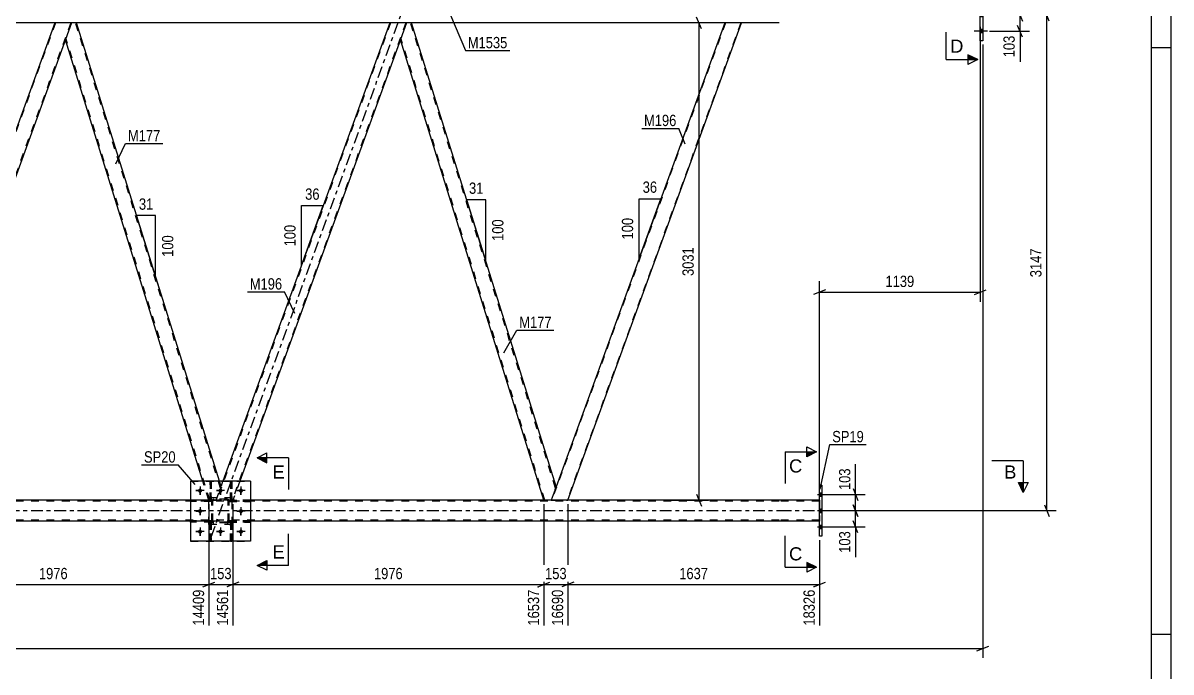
# Model space of a CAD drawing. Header units: millimetres. Extents: x 0 to 841, y 0 to 594.
# Drawn here: x 549.3 to 841, y 288.5 to 453.3 of the extents above; entities that cross this region are included whole.
import ezdxf

# ---------------------------------------------------------------- set-up
doc = ezdxf.new("R2010")
doc.units = ezdxf.units.MM
doc.linetypes.add('DXK_LINE_DOT2', pattern=[3.9198, 1.9599, -1.9599])
doc.linetypes.add('DXK_LINE_DOT3', pattern=[5.9187, 2.979, -0.9799, 0.9799, -0.9799])
doc.styles.add('Arial', font='ARIAL.TTF', dxfattribs={"height": 0.2})
doc.styles.add('Arial Narrow', font='ARIALN.TTF', dxfattribs={"height": 0.2})

# ---------------------------------------------------------------- blocks, each defined once
blk = doc.blocks.new('Unknown-814521846-1135')
at = {"color": 5, "linetype": 'Continuous'}
for p, q in [((841, 0), (841, 594)), ((836, 5), (836, 589)), ((841, 447), (836, 447)), ((841, 298), (836, 298))]:
    blk.add_line(p, q, dxfattribs=at)
blk = doc.blocks.new('Part-814521846-3668 - 3290')
at = {"color": 7, "linetype": 'DXK_LINE_DOT2'}
for p, q in [((597.25, 331.87), (597.28, 332.05)), ((597.28, 332.05), (597.25, 331.87)), ((597.25, 326.83), (597.25, 331.87)), ((597.49, 331.87), (597.5, 331.96)), ((597.49, 326.83), (597.49, 331.87)), ((597.5, 331.96), (597.56, 332.04)), ((597.54, 332.31), (597.73, 332.35)), ((597.73, 332.35), (597.54, 332.31)), ((597.56, 332.04), (597.63, 332.09)), ((597.63, 332.09), (597.73, 332.11)), ((601.17, 332.35), (597.73, 332.35)), ((597.73, 332.11), (601.17, 332.11)), ((601.17, 332.35), (601.35, 332.31)), ((601.35, 332.31), (601.17, 332.35)), ((601.17, 332.11), (601.26, 332.09)), ((601.26, 332.09), (601.34, 332.04)), ((601.34, 332.04), (601.39, 331.96)), ((601.39, 331.96), (601.41, 331.87)), ((601.41, 326.83), (601.41, 331.87)), ((601.61, 332.05), (601.65, 331.87)), ((601.65, 331.87), (601.61, 332.05)), ((601.65, 326.83), (601.65, 331.87)), ((597.28, 326.64), (597.25, 326.83)), ((597.25, 326.83), (597.28, 326.64)), ((597.5, 326.74), (597.49, 326.83)), ((601.41, 326.83), (601.39, 326.74)), ((601.65, 326.83), (601.61, 326.64)), ((601.61, 326.64), (601.65, 326.83)), ((597.56, 326.66), (597.5, 326.74)), ((597.73, 326.35), (597.54, 326.38)), ((597.54, 326.38), (597.73, 326.35)), ((597.63, 326.61), (597.56, 326.66)), ((597.73, 326.59), (597.63, 326.61)), ((601.17, 326.59), (597.73, 326.59)), ((601.17, 326.35), (597.73, 326.35)), ((601.26, 326.61), (601.17, 326.59)), ((601.35, 326.38), (601.17, 326.35)), ((601.17, 326.35), (601.35, 326.38)), ((601.34, 326.66), (601.26, 326.61)), ((601.39, 326.74), (601.34, 326.66))]:
    blk.add_line(p, q, dxfattribs=at)
at = {"color": 7, "linetype": 'DXK_LINE_DOT3'}
blk.add_line((599.45, 329.35), (599.45, 329.35), dxfattribs=at)
at = {"color": 7, "linetype": 'DXK_LINE_DOT2'}
for centre, start, end in [((597.73, 331.87), 112.5, 157.5), ((597.73, 331.87), 112.5, 157.5), ((601.17, 331.87), 22.5, 67.5), ((601.17, 331.87), 22.5, 67.5), ((597.73, 326.83), 202.5, 247.5), ((597.73, 326.83), 202.5, 247.5), ((601.17, 326.83), 292.5, 337.5), ((601.17, 326.83), 292.5, 337.5)]:
    blk.add_arc(centre, 0.48, start, end, dxfattribs=at)
blk = doc.blocks.new('Part-814521846-3748 - 3290')
at = {"color": 2, "linetype": 'Continuous'}
for p, q in [((646.71, 453.34), (645.18, 449.15)), ((648.02, 453.34), (646.71, 453.34)), ((684.73, 335.59), (648.02, 453.34)), ((681.62, 332.12), (645.16, 449.09)), ((645.18, 449.15), (645.18, 449.14)), ((684.71, 335.54), (684.46, 334.85)), ((684.71, 335.54), (684.71, 335.54)), ((684.46, 334.85), (683.46, 332.12))]:
    blk.add_line(p, q, dxfattribs=at)
at = {"color": 7, "linetype": 'DXK_LINE_DOT2'}
for p, q in [((684.59, 335.22), (647.77, 453.34)), ((681.87, 332.12), (645.29, 449.46)), ((645.18, 449.15), (645.16, 449.09)), ((684.73, 335.59), (684.71, 335.54)), ((684.46, 334.85), (684.65, 335.38)), ((683.46, 332.12), (681.62, 332.12))]:
    blk.add_line(p, q, dxfattribs=at)
blk = doc.blocks.new('Part-814521846-3726 - 3290')
at = {"color": 7, "linetype": 'DXK_LINE_DOT2'}
for p, q in [((597.12, 326.58), (596.8, 326.58)), ((596.8, 326.58), (596.8, 321.75)), ((596.8, 325.98), (597.12, 325.98)), ((597.12, 321.75), (597.12, 326.58)), ((596.8, 321.75), (597.12, 321.75))]:
    blk.add_line(p, q, dxfattribs=at)
blk = doc.blocks.new('Part-814521846-3664 - 3290')
at = {"color": 2, "linetype": 'Continuous'}
blk.add_line((597.12, 336.95), (596.8, 336.95), dxfattribs=at)
at = {"color": 7, "linetype": 'DXK_LINE_DOT2'}
for p, q in [((596.8, 336.95), (596.8, 332.1)), ((597.12, 332.1), (597.12, 336.95)), ((596.8, 332.7), (597.12, 332.7)), ((596.8, 332.1), (597.12, 332.1))]:
    blk.add_line(p, q, dxfattribs=at)
blk = doc.blocks.new('Bolt-814521846-3599 - 3290')
at = {"linetype": 'Continuous'}
for points in [[(792.53, 459.88), (792.53, 459), (793.17, 459), (793.17, 459.88)], [(792.53, 459.88), (792.53, 459), (793.17, 459), (793.17, 459.88)], [(792.53, 459.88), (792.53, 459), (793.17, 459), (793.17, 459.88)], [(792.53, 455.78), (792.53, 454.9), (793.17, 454.9), (793.17, 455.78)], [(792.53, 455.78), (792.53, 454.9), (793.17, 454.9), (793.17, 455.78)], [(792.53, 451.68), (792.53, 450.8), (793.17, 450.8), (793.17, 451.68)], [(792.53, 451.68), (792.53, 450.8), (793.17, 450.8), (793.17, 451.68)], [(792.53, 451.68), (792.53, 450.8), (793.17, 450.8), (793.17, 451.68)]]:
    blk.add_hatch(color=1, dxfattribs=at).paths.add_polyline_path(points)
at = {"color": 1, "linetype": 'Continuous'}
for p, q in [((794.33, 459.44), (791.01, 459.44)), ((794.33, 459.44), (791.01, 459.44)), ((794.33, 459.44), (791.01, 459.44)), ((793.17, 459.88), (792.53, 459.88)), ((793.17, 459.88), (792.53, 459.88)), ((793.17, 459.88), (792.53, 459.88)), ((793.17, 459), (792.53, 459)), ((793.17, 459), (792.53, 459)), ((793.17, 459), (792.53, 459)), ((794.33, 455.34), (791.01, 455.34)), ((794.33, 455.34), (791.01, 455.34)), ((793.17, 455.78), (792.53, 455.78)), ((793.17, 455.78), (792.53, 455.78)), ((793.17, 454.9), (792.53, 454.9)), ((793.17, 454.9), (792.53, 454.9)), ((794.33, 451.24), (791.01, 451.24)), ((794.33, 451.24), (791.01, 451.24)), ((794.33, 451.24), (791.01, 451.24)), ((793.17, 451.68), (792.53, 451.68)), ((793.17, 451.68), (792.53, 451.68)), ((793.17, 451.68), (792.53, 451.68)), ((793.17, 450.8), (792.53, 450.8)), ((793.17, 450.8), (792.53, 450.8)), ((793.17, 450.8), (792.53, 450.8))]:
    blk.add_line(p, q, dxfattribs=at)
blk = doc.blocks.new('Part-814521846-3498 - 3290')
at = {"color": 7, "linetype": 'DXK_LINE_DOT2'}
for p, q in [((596.8, 332.1), (596.8, 336.95)), ((596.8, 336.95), (597.12, 336.95)), ((597.12, 336.95), (597.12, 332.1)), ((596.8, 332.7), (597.12, 332.7)), ((597.12, 332.1), (596.8, 332.1))]:
    blk.add_line(p, q, dxfattribs=at)
blk = doc.blocks.new('Part-814521846-3501 - 3290')
at = {"color": 7, "linetype": 'DXK_LINE_DOT2'}
for p, q in [((602, 332.1), (602, 336.95)), ((602, 336.95), (602.32, 336.95)), ((602.32, 336.95), (602.32, 332.1)), ((602, 332.7), (602.32, 332.7)), ((602.32, 332.1), (602, 332.1))]:
    blk.add_line(p, q, dxfattribs=at)
blk = doc.blocks.new('Part-814521846-3512 - 3290')
at = {"color": 7, "linetype": 'DXK_LINE_DOT2'}
for p, q in [((596.8, 321.75), (596.8, 326.58)), ((596.8, 326.58), (597.12, 326.58)), ((596.8, 325.98), (597.12, 325.98)), ((597.12, 326.58), (597.12, 321.75)), ((597.12, 321.75), (596.8, 321.75))]:
    blk.add_line(p, q, dxfattribs=at)
blk = doc.blocks.new('Part-814521846-3515 - 3290')
at = {"color": 7, "linetype": 'DXK_LINE_DOT2'}
for p, q in [((602, 321.75), (602, 326.58)), ((602, 326.58), (602.32, 326.58)), ((602, 325.98), (602.32, 325.98)), ((602.32, 326.58), (602.32, 321.75)), ((602.32, 321.75), (602, 321.75))]:
    blk.add_line(p, q, dxfattribs=at)
blk = doc.blocks.new('Part-814521846-3597 - 3290')
at = {"color": 7, "linetype": 'DXK_LINE_DOT2'}
for p, q in [((607.05, 326.91), (601.65, 326.91)), ((601.65, 326.91), (601.65, 326.59)), ((602.25, 326.59), (602.25, 326.91)), ((607.05, 326.59), (607.05, 326.91)), ((601.65, 326.59), (607.05, 326.59))]:
    blk.add_line(p, q, dxfattribs=at)
blk = doc.blocks.new('Part-814521846-3547 - 3290')
at = {"color": 7, "linetype": 'DXK_LINE_DOT2'}
for p, q in [((597.25, 332.11), (591.85, 332.11)), ((591.85, 331.79), (591.85, 332.11)), ((597.25, 331.79), (591.85, 331.79)), ((596.65, 331.79), (596.65, 332.11)), ((597.25, 332.11), (597.25, 331.79))]:
    blk.add_line(p, q, dxfattribs=at)
blk = doc.blocks.new('Part-814521846-3548 - 3290')
at = {"color": 7, "linetype": 'DXK_LINE_DOT2'}
for p, q in [((597.25, 326.91), (591.85, 326.91)), ((591.85, 326.59), (591.85, 326.91)), ((596.65, 326.59), (596.65, 326.91)), ((597.25, 326.91), (597.25, 326.59)), ((597.25, 326.59), (591.85, 326.59))]:
    blk.add_line(p, q, dxfattribs=at)
blk = doc.blocks.new('Part-814521846-3552 - 3290')
at = {"color": 7, "linetype": 'DXK_LINE_DOT2'}
for p, q in [((602.45, 332.75), (596.45, 332.75)), ((596.45, 325.95), (596.45, 332.75)), ((602.45, 325.95), (602.45, 332.75)), ((602.45, 325.95), (596.45, 325.95))]:
    blk.add_line(p, q, dxfattribs=at)
blk = doc.blocks.new('Part-814521846-3558 - 3290')
at = {"color": 2, "linetype": 'Continuous'}
for p, q in [((752.3, 335.98), (751.66, 335.98)), ((751.66, 322.98), (751.66, 335.98)), ((752.3, 335.98), (752.3, 322.98)), ((752.3, 322.98), (751.66, 322.98))]:
    blk.add_line(p, q, dxfattribs=at)
blk = doc.blocks.new('Part-814521846-3563 - 3290')
at = {"color": 2, "linetype": 'Continuous'}
for p, q in [((792.53, 448.84), (792.53, 461.84)), ((792.53, 461.84), (793.17, 461.84)), ((793.17, 461.84), (793.17, 448.84)), ((793.17, 448.84), (792.53, 448.84))]:
    blk.add_line(p, q, dxfattribs=at)
blk = doc.blocks.new('Part-814521846-3583 - 3290')
at = {"color": 2, "linetype": 'Continuous'}
for p, q in [((561.57, 453.34), (560.05, 449.15)), ((562.89, 453.34), (561.57, 453.34)), ((599.17, 336.95), (562.89, 453.34)), ((594.98, 336.95), (560.03, 449.09)), ((560.05, 449.15), (560.04, 449.14))]:
    blk.add_line(p, q, dxfattribs=at)
at = {"color": 7, "linetype": 'DXK_LINE_DOT2'}
for p, q in [((599.46, 335.22), (562.64, 453.34)), ((596.74, 332.12), (560.16, 449.46)), ((560.05, 449.15), (560.03, 449.09)), ((596.48, 332.12), (594.98, 336.95)), ((598.33, 332.12), (599.59, 335.59)), ((599.59, 335.59), (599.17, 336.95)), ((596.48, 332.12), (598.33, 332.12))]:
    blk.add_line(p, q, dxfattribs=at)
blk = doc.blocks.new('Part-814521846-3595 - 3290')
at = {"color": 7, "linetype": 'DXK_LINE_DOT2'}
for p, q in [((602.32, 326.58), (602, 326.58)), ((602, 326.58), (602, 321.75)), ((602, 325.98), (602.32, 325.98)), ((602.32, 321.75), (602.32, 326.58)), ((602, 321.75), (602.32, 321.75))]:
    blk.add_line(p, q, dxfattribs=at)
blk = doc.blocks.new('Part-814521846-3596 - 3290')
at = {"color": 7, "linetype": 'DXK_LINE_DOT2'}
for p, q in [((607.05, 332.11), (601.65, 332.11)), ((601.65, 332.11), (601.65, 331.79)), ((601.65, 331.79), (607.05, 331.79)), ((602.25, 331.79), (602.25, 332.11)), ((607.05, 331.79), (607.05, 332.11))]:
    blk.add_line(p, q, dxfattribs=at)
blk = doc.blocks.new('Bolt-814521846-3598 - 3290')
at = {"linetype": 'Continuous'}
for points in [[(752.3, 333.14), (752.3, 334.02), (751.66, 334.02), (751.66, 333.14)], [(752.3, 333.14), (752.3, 334.02), (751.66, 334.02), (751.66, 333.14)], [(752.3, 333.14), (752.3, 334.02), (751.66, 334.02), (751.66, 333.14)], [(752.3, 329.04), (752.3, 329.92), (751.66, 329.92), (751.66, 329.04)], [(752.3, 329.04), (752.3, 329.92), (751.66, 329.92), (751.66, 329.04)], [(752.3, 324.94), (752.3, 325.82), (751.66, 325.82), (751.66, 324.94)], [(752.3, 324.94), (752.3, 325.82), (751.66, 325.82), (751.66, 324.94)], [(752.3, 324.94), (752.3, 325.82), (751.66, 325.82), (751.66, 324.94)]]:
    blk.add_hatch(color=1, dxfattribs=at).paths.add_polyline_path(points)
at = {"color": 1, "linetype": 'Continuous'}
for p, q in [((751.14, 333.58), (754.46, 333.58)), ((751.14, 333.58), (754.46, 333.58)), ((751.14, 333.58), (754.46, 333.58)), ((751.66, 334.02), (752.3, 334.02)), ((751.66, 334.02), (752.3, 334.02)), ((751.66, 334.02), (752.3, 334.02)), ((751.66, 333.14), (752.3, 333.14)), ((751.66, 333.14), (752.3, 333.14)), ((751.66, 333.14), (752.3, 333.14)), ((751.66, 329.92), (752.3, 329.92)), ((751.66, 329.92), (752.3, 329.92)), ((751.14, 329.48), (754.46, 329.48)), ((751.14, 329.48), (754.46, 329.48)), ((751.66, 329.04), (752.3, 329.04)), ((751.66, 329.04), (752.3, 329.04)), ((751.14, 325.38), (754.46, 325.38)), ((751.14, 325.38), (754.46, 325.38)), ((751.14, 325.38), (754.46, 325.38)), ((751.66, 325.82), (752.3, 325.82)), ((751.66, 325.82), (752.3, 325.82)), ((751.66, 325.82), (752.3, 325.82)), ((751.66, 324.94), (752.3, 324.94)), ((751.66, 324.94), (752.3, 324.94)), ((751.66, 324.94), (752.3, 324.94))]:
    blk.add_line(p, q, dxfattribs=at)
blk = doc.blocks.new('Part-814521846-3647 - 3290')
at = {"color": 7, "linetype": 'DXK_LINE_DOT2'}
for p, q in [((601.65, 331.79), (601.65, 332.11)), ((601.65, 332.11), (607.05, 332.11)), ((607.05, 331.79), (601.65, 331.79)), ((602.25, 331.79), (602.25, 332.11)), ((607.05, 332.11), (607.05, 331.79))]:
    blk.add_line(p, q, dxfattribs=at)
blk = doc.blocks.new('Part-814521846-3661 - 3290')
at = {"color": 2, "linetype": 'Continuous'}
blk.add_line((602.32, 336.95), (602, 336.95), dxfattribs=at)
at = {"color": 7, "linetype": 'DXK_LINE_DOT2'}
for p, q in [((602, 336.95), (602, 332.1)), ((602.32, 332.1), (602.32, 336.95)), ((602, 332.7), (602.32, 332.7)), ((602, 332.1), (602.32, 332.1))]:
    blk.add_line(p, q, dxfattribs=at)
blk = doc.blocks.new('Part-814521846-3670 - 3290')
at = {"color": 7, "linetype": 'DXK_LINE_DOT2'}
for p, q in [((591.85, 336.95), (607.05, 336.95)), ((591.85, 336.95), (591.85, 321.75)), ((607.05, 336.95), (607.05, 321.75)), ((591.85, 321.75), (607.05, 321.75))]:
    blk.add_line(p, q, dxfattribs=at)
blk = doc.blocks.new('Part-814521846-3675 - 3290')
at = {"color": 2, "linetype": 'Continuous'}
for p, q in [((607.05, 336.95), (591.85, 336.95)), ((591.85, 336.95), (591.85, 321.75)), ((607.05, 336.95), (607.05, 321.75)), ((607.05, 321.75), (591.85, 321.75))]:
    blk.add_line(p, q, dxfattribs=at)
blk = doc.blocks.new('Part-814521846-3680 - 3290')
at = {"color": 7, "linetype": 'DXK_LINE_DOT2'}
for p, q in [((557.49, 453.34), (513.37, 332.12)), ((561.4, 453.34), (517.28, 332.12)), ((561.57, 453.34), (560.04, 449.14)), ((514.44, 335.54), (513.19, 332.12)), ((517.45, 332.12), (513.19, 332.12))]:
    blk.add_line(p, q, dxfattribs=at)
at = {"color": 2, "linetype": 'Continuous'}
for p, q in [((557.32, 453.34), (514.44, 335.54)), ((561.57, 453.34), (557.32, 453.34)), ((560.04, 449.14), (517.45, 332.12))]:
    blk.add_line(p, q, dxfattribs=at)
blk = doc.blocks.new('Part-814521846-3681 - 3290')
at = {"color": 7, "linetype": 'DXK_LINE_DOT2'}
for p, q in [((597.25, 326.91), (591.85, 326.91)), ((591.85, 326.91), (591.85, 326.59)), ((596.65, 326.59), (596.65, 326.91)), ((597.25, 326.59), (597.25, 326.91)), ((597.25, 326.59), (591.85, 326.59))]:
    blk.add_line(p, q, dxfattribs=at)
blk = doc.blocks.new('Part-814521846-3696 - 3290')
at = {"color": 2, "linetype": 'Continuous'}
for p, q in [((557.32, 453.34), (477.76, 453.34)), ((642.45, 453.34), (562.89, 453.34)), ((727.58, 453.34), (648.02, 453.34)), ((741.44, 453.34), (731.84, 453.34))]:
    blk.add_line(p, q, dxfattribs=at)
at = {"color": 7, "linetype": 'DXK_LINE_DOT2'}
for p, q in [((562.89, 453.34), (557.32, 453.34)), ((648.02, 453.34), (642.45, 453.34)), ((731.84, 453.34), (727.58, 453.34))]:
    blk.add_line(p, q, dxfattribs=at)
blk = doc.blocks.new('Part-814521846-3716 - 3290')
at = {"color": 7, "linetype": 'DXK_LINE_DOT2'}
for p, q in [((601.65, 326.59), (601.65, 326.91)), ((601.65, 326.91), (607.05, 326.91)), ((602.25, 326.59), (602.25, 326.91)), ((607.05, 326.91), (607.05, 326.59)), ((607.05, 326.59), (601.65, 326.59))]:
    blk.add_line(p, q, dxfattribs=at)
blk = doc.blocks.new('Part-814521846-3718 - 3290')
at = {"color": 7, "linetype": 'DXK_LINE_DOT2'}
for p, q in [((597.25, 331.87), (597.28, 332.05)), ((597.28, 332.05), (597.25, 331.87)), ((597.25, 326.83), (597.25, 331.87)), ((597.49, 331.87), (597.5, 331.96)), ((597.49, 326.83), (597.49, 331.87)), ((597.5, 331.96), (597.56, 332.04)), ((597.54, 332.31), (597.73, 332.35)), ((597.73, 332.35), (597.54, 332.31)), ((597.56, 332.04), (597.63, 332.09)), ((597.63, 332.09), (597.73, 332.11)), ((601.17, 332.35), (597.73, 332.35)), ((597.73, 332.11), (601.17, 332.11)), ((601.17, 332.35), (601.35, 332.31)), ((601.35, 332.31), (601.17, 332.35)), ((601.17, 332.11), (601.26, 332.09)), ((601.26, 332.09), (601.34, 332.04)), ((601.34, 332.04), (601.39, 331.96)), ((601.39, 331.96), (601.41, 331.87)), ((601.41, 326.83), (601.41, 331.87)), ((601.61, 332.05), (601.65, 331.87)), ((601.65, 331.87), (601.61, 332.05)), ((601.65, 326.83), (601.65, 331.87)), ((597.28, 326.64), (597.25, 326.83)), ((597.25, 326.83), (597.28, 326.64)), ((597.5, 326.74), (597.49, 326.83)), ((601.41, 326.83), (601.39, 326.74)), ((601.65, 326.83), (601.61, 326.64)), ((601.61, 326.64), (601.65, 326.83)), ((597.56, 326.66), (597.5, 326.74)), ((597.73, 326.35), (597.54, 326.38)), ((597.54, 326.38), (597.73, 326.35)), ((597.63, 326.61), (597.56, 326.66)), ((597.73, 326.59), (597.63, 326.61)), ((601.17, 326.59), (597.73, 326.59)), ((601.17, 326.35), (597.73, 326.35)), ((601.26, 326.61), (601.17, 326.59)), ((601.35, 326.38), (601.17, 326.35)), ((601.17, 326.35), (601.35, 326.38)), ((601.34, 326.66), (601.26, 326.61)), ((601.39, 326.74), (601.34, 326.66))]:
    blk.add_line(p, q, dxfattribs=at)
at = {"color": 7, "linetype": 'DXK_LINE_DOT3'}
blk.add_line((599.45, 329.35), (599.45, 329.35), dxfattribs=at)
at = {"color": 7, "linetype": 'DXK_LINE_DOT2'}
for centre, start, end in [((597.73, 331.87), 112.5, 157.5), ((597.73, 331.87), 112.5, 157.5), ((601.17, 331.87), 22.5, 67.5), ((601.17, 331.87), 22.5, 67.5), ((597.73, 326.83), 202.5, 247.5), ((597.73, 326.83), 202.5, 247.5), ((601.17, 326.83), 292.5, 337.5), ((601.17, 326.83), 292.5, 337.5)]:
    blk.add_arc(centre, 0.48, start, end, dxfattribs=at)
blk = doc.blocks.new('Part-814521846-3719 - 3290')
at = {"color": 7, "linetype": 'DXK_LINE_DOT2'}
for p, q in [((602.45, 332.75), (596.45, 332.75)), ((596.45, 325.95), (596.45, 332.75)), ((602.45, 325.95), (602.45, 332.75)), ((602.45, 325.95), (596.45, 325.95))]:
    blk.add_line(p, q, dxfattribs=at)
blk = doc.blocks.new('Bolt-814521846-3734 - 3290')
at = {"color": 1, "linetype": 'Continuous'}
for p, q in [((594.25, 335.59), (594.25, 334.89)), ((599.45, 335.59), (599.45, 334.89)), ((604.65, 335.59), (604.65, 334.89)), ((593.21, 334.55), (593.9, 334.55)), ((594.25, 333.51), (594.25, 334.2)), ((595.29, 334.55), (594.59, 334.55)), ((598.41, 334.55), (599.1, 334.55)), ((599.45, 333.51), (599.45, 334.2)), ((600.49, 334.55), (599.79, 334.55)), ((603.61, 334.55), (604.3, 334.55)), ((604.65, 333.51), (604.65, 334.2)), ((605.69, 334.55), (604.99, 334.55)), ((594.25, 330.39), (594.25, 329.69)), ((604.65, 330.39), (604.65, 329.69)), ((593.21, 329.35), (593.9, 329.35)), ((594.25, 328.31), (594.25, 329)), ((595.29, 329.35), (594.59, 329.35)), ((603.61, 329.35), (604.3, 329.35)), ((604.65, 328.31), (604.65, 329)), ((605.69, 329.35), (604.99, 329.35)), ((593.21, 324.15), (593.9, 324.15)), ((594.25, 325.19), (594.25, 324.49)), ((595.29, 324.15), (594.59, 324.15)), ((598.41, 324.15), (599.1, 324.15)), ((599.45, 325.19), (599.45, 324.49)), ((600.49, 324.15), (599.79, 324.15)), ((603.61, 324.15), (604.3, 324.15)), ((604.65, 325.19), (604.65, 324.49)), ((605.69, 324.15), (604.99, 324.15)), ((594.25, 323.11), (594.25, 323.8)), ((599.45, 323.11), (599.45, 323.8)), ((604.65, 323.11), (604.65, 323.8))]:
    blk.add_line(p, q, dxfattribs=at)
blk = doc.blocks.new('Bolt-814521846-3735 - 3290')
at = {"linetype": 'Continuous'}
for points in [[(594.77, 334.55, -1), (593.73, 334.55, -1)], [(599.97, 334.55, -1), (598.93, 334.55, -1)], [(605.17, 334.55, -1), (604.13, 334.55, -1)], [(594.77, 329.35, -1), (593.73, 329.35, -1)], [(605.17, 329.35, -1), (604.13, 329.35, -1)], [(594.77, 324.15, -1), (593.73, 324.15, -1)], [(599.97, 324.15, -1), (598.93, 324.15, -1)], [(605.17, 324.15, -1), (604.13, 324.15, -1)]]:
    blk.add_hatch(color=1, dxfattribs=at).paths.add_polyline_path(points)
at = {"color": 1, "linetype": 'Continuous'}
for p, q in [((594.25, 335.59), (594.25, 333.51)), ((599.45, 335.59), (599.45, 333.51)), ((604.65, 335.59), (604.65, 333.51)), ((595.29, 334.55), (593.21, 334.55)), ((600.49, 334.55), (598.41, 334.55)), ((605.69, 334.55), (603.61, 334.55)), ((594.25, 330.39), (594.25, 328.31)), ((604.65, 330.39), (604.65, 328.31)), ((595.29, 329.35), (593.21, 329.35)), ((605.69, 329.35), (603.61, 329.35)), ((595.29, 324.15), (593.21, 324.15)), ((594.25, 325.19), (594.25, 323.11)), ((600.49, 324.15), (598.41, 324.15)), ((599.45, 325.19), (599.45, 323.11)), ((605.69, 324.15), (603.61, 324.15)), ((604.65, 325.19), (604.65, 323.11))]:
    blk.add_line(p, q, dxfattribs=at)
blk = doc.blocks.new('Part-814521846-3753 - 3290')
at = {"color": 7, "linetype": 'DXK_LINE_DOT3'}
blk.add_line((597.04, 322.73), (648, 462.74), dxfattribs=at)
at = {"color": 7, "linetype": 'DXK_LINE_DOT2'}
for p, q in [((642.62, 453.34), (598.5, 332.12)), ((646.54, 453.34), (602.42, 332.12)), ((646.71, 453.34), (645.18, 449.14)), ((598.33, 332.12), (600.08, 336.95)), ((604.34, 336.95), (602.59, 332.12)), ((602.59, 332.12), (598.33, 332.12))]:
    blk.add_line(p, q, dxfattribs=at)
at = {"color": 2, "linetype": 'Continuous'}
for p, q in [((642.45, 453.34), (600.08, 336.95)), ((646.71, 453.34), (642.45, 453.34)), ((645.18, 449.14), (604.34, 336.95))]:
    blk.add_line(p, q, dxfattribs=at)
blk = doc.blocks.new('Part-814521846-3768 - 3290')
at = {"color": 7, "linetype": 'DXK_LINE_DOT2'}
for p, q in [((741.44, 331.88), (65.97, 331.88)), ((607.05, 332.12), (591.85, 332.12)), ((751.66, 331.88), (741.54, 331.88)), ((751.66, 332.12), (751.66, 326.84)), ((741.44, 327.08), (65.97, 327.08)), ((607.05, 326.84), (591.85, 326.84)), ((751.66, 327.08), (741.54, 327.08))]:
    blk.add_line(p, q, dxfattribs=at)
at = {"color": 2, "linetype": 'Continuous'}
for p, q in [((591.85, 332.12), (351.64, 332.12)), ((741.44, 332.12), (607.05, 332.12)), ((751.66, 332.12), (741.54, 332.12)), ((591.85, 326.84), (351.64, 326.84)), ((741.44, 326.84), (607.05, 326.84)), ((751.66, 326.84), (741.54, 326.84))]:
    blk.add_line(p, q, dxfattribs=at)
at = {"color": 7, "linetype": 'DXK_LINE_DOT3'}
for p, q in [((65.97, 329.48), (741.44, 329.48)), ((741.54, 329.48), (751.66, 329.48))]:
    blk.add_line(p, q, dxfattribs=at)
blk = doc.blocks.new('Part-814521846-3769 - 3290')
at = {"color": 7, "linetype": 'DXK_LINE_DOT2'}
for p, q in [((597.25, 332.11), (591.85, 332.11)), ((591.85, 332.11), (591.85, 331.79)), ((597.25, 331.79), (591.85, 331.79)), ((596.65, 331.79), (596.65, 332.11)), ((597.25, 331.79), (597.25, 332.11))]:
    blk.add_line(p, q, dxfattribs=at)
blk = doc.blocks.new('Part-814521846-3787 - 3290')
at = {"color": 7, "linetype": 'DXK_LINE_DOT2'}
for p, q in [((727.75, 453.34), (683.63, 332.12)), ((731.67, 453.34), (687.55, 332.12)), ((684.71, 335.54), (683.46, 332.12)), ((683.46, 332.12), (687.72, 332.12))]:
    blk.add_line(p, q, dxfattribs=at)
at = {"color": 2, "linetype": 'Continuous'}
for p, q in [((727.58, 453.34), (684.71, 335.54)), ((687.72, 332.12), (731.84, 453.34)), ((731.84, 453.34), (727.58, 453.34))]:
    blk.add_line(p, q, dxfattribs=at)
blk = doc.blocks.new('StraightDimension-814521846-4531 - 3290')
at = {"color": 7, "linetype": 'Continuous'}
for p, q in [((596.48, 331.12), (596.48, 300.28)), ((602.59, 331.12), (602.59, 300.28)), ((594.98, 310.12), (597.98, 311.32)), ((596.48, 310.72), (602.59, 310.72)), ((604.09, 311.32), (601.09, 310.12))]:
    blk.add_line(p, q, dxfattribs=at)
at = {"color": 0}
blk.add_wipeout([(602.88, 311.47), (602.88, 315.67), (596.19, 315.67), (596.19, 311.47)], dxfattribs=at)
at = {"color": 3, "style": 'Arial Narrow'}
blk.add_text('153', height=2.863, dxfattribs=at).set_placement((596.79, 312.07))
at = {"color": 0, "linetype": 'Continuous'}
blk.add_wipeout([(601.99, 310.02), (597.79, 310.02), (597.79, 299.68), (601.99, 299.68)], dxfattribs=at)
at = {"color": 3, "linetype": 'Continuous', "style": 'Arial Narrow'}
blk.add_text('14561', height=2.863, rotation=90.0002, dxfattribs=at).set_placement((601.39, 300.28))
blk = doc.blocks.new('StraightDimension-814521846-4297 - 3290')
at = {"color": 7, "linetype": 'Continuous'}
for p, q in [((738.91, 453.34), (718.2, 453.34)), ((721.65, 451.84), (720.45, 454.84)), ((721.05, 332.12), (721.05, 453.34)), ((720.45, 333.62), (721.65, 330.62)), ((712.66, 332.12), (723.45, 332.12))]:
    blk.add_line(p, q, dxfattribs=at)
at = {"color": 0}
blk.add_wipeout([(720.3, 396.99), (716.1, 396.99), (716.1, 388.48), (720.3, 388.48)], dxfattribs=at)
at = {"color": 3, "style": 'Arial Narrow'}
blk.add_text('3031', height=2.863, rotation=90.0002, dxfattribs=at).set_placement((719.7, 389.08))
blk = doc.blocks.new('StraightDimension-814521846-4276 - 3290')
at = {"color": 7, "linetype": 'Continuous'}
for p, q in [((792.53, 452.34), (792.53, 382.54)), ((753.16, 385.54), (750.16, 384.34)), ((751.66, 333.12), (751.66, 387.79)), ((791.03, 384.34), (794.03, 385.54)), ((751.66, 384.94), (792.53, 384.94))]:
    blk.add_line(p, q, dxfattribs=at)
at = {"color": 0}
blk.add_wipeout([(776.35, 385.69), (776.35, 389.89), (767.84, 389.89), (767.84, 385.69)], dxfattribs=at)
at = {"color": 3, "style": 'Arial Narrow'}
blk.add_text('1139', height=2.863, dxfattribs=at).set_placement((768.44, 386.29))
blk = doc.blocks.new('StraightDimension-814521846-4611 - 3290')
at = {"color": 7, "linetype": 'Continuous'}
for p, q in [((793.17, 447.84), (793.17, 292.06)), ((791.67, 293.86), (794.67, 295.06)), ((55.11, 294.46), (793.17, 294.46))]:
    blk.add_line(p, q, dxfattribs=at)
blk = doc.blocks.new('StraightDimension-814521846-4588 - 3290')
at = {"color": 7, "linetype": 'Continuous'}
for p, q in [((687.72, 331.12), (687.72, 300.28)), ((751.66, 321.98), (751.66, 300.28)), ((689.22, 311.32), (686.22, 310.12)), ((687.72, 310.72), (751.66, 310.72)), ((750.16, 310.12), (753.16, 311.32))]:
    blk.add_line(p, q, dxfattribs=at)
at = {"color": 0}
blk.add_wipeout([(723.95, 311.47), (723.95, 315.67), (715.43, 315.67), (715.43, 311.47)], dxfattribs=at)
at = {"color": 0, "linetype": 'Continuous'}
blk.add_wipeout([(751.06, 310.02), (746.86, 310.02), (746.86, 299.68), (751.06, 299.68)], dxfattribs=at)
at = {"color": 3, "style": 'Arial Narrow'}
blk.add_text('1637', height=2.863, dxfattribs=at).set_placement((716.03, 312.07))
at = {"color": 3, "linetype": 'Continuous', "style": 'Arial Narrow'}
blk.add_text('18326', height=2.863, rotation=90.0002, dxfattribs=at).set_placement((750.46, 300.28))
blk = doc.blocks.new('StraightDimension-814521846-4512 - 3290')
at = {"color": 7, "linetype": 'Continuous'}
for p, q in [((517.45, 331.12), (517.45, 300.28)), ((596.48, 331.12), (596.48, 300.28)), ((518.95, 311.32), (515.95, 310.12)), ((517.45, 310.72), (596.48, 310.72)), ((594.98, 310.12), (597.98, 311.32))]:
    blk.add_line(p, q, dxfattribs=at)
at = {"color": 0}
blk.add_wipeout([(561.22, 311.47), (561.22, 315.67), (552.71, 315.67), (552.71, 311.47)], dxfattribs=at)
at = {"color": 0, "linetype": 'Continuous'}
blk.add_wipeout([(595.88, 310.02), (591.68, 310.02), (591.68, 299.68), (595.88, 299.68)], dxfattribs=at)
at = {"color": 3, "style": 'Arial Narrow'}
blk.add_text('1976', height=2.863, dxfattribs=at).set_placement((553.31, 312.07))
at = {"color": 3, "linetype": 'Continuous', "style": 'Arial Narrow'}
blk.add_text('14409', height=2.863, rotation=90.0002, dxfattribs=at).set_placement((595.28, 300.28))
blk = doc.blocks.new('AngleDimension-814521846-3817 - 3290')
at = {"color": 7, "linetype": 'Continuous'}
for p, q in [((705.8, 408.71), (711.34, 408.71)), ((705.8, 393.49), (711.34, 408.71)), ((705.8, 393.49), (705.8, 408.71)), ((708.61, 401.22), (711.34, 408.71))]:
    blk.add_line(p, q, dxfattribs=at)
at = {"color": 0}
for points in [[(711, 409.61), (711, 413.81), (706.14, 413.81), (706.14, 409.61)], [(704.9, 404.44), (700.7, 404.44), (700.7, 397.76), (704.9, 397.76)]]:
    blk.add_wipeout(points, dxfattribs=at)
at = {"color": 3, "style": 'Arial Narrow'}
blk.add_text('36', height=2.863, dxfattribs=at).set_placement((706.74, 410.21))
blk.add_text('100', height=2.863, rotation=90.0002, dxfattribs=at).set_placement((704.3, 398.36))
blk = doc.blocks.new('AngleDimension-814521846-3831 - 3290')
at = {"color": 7, "linetype": 'Continuous'}
for p, q in [((620.02, 406.95), (625.57, 406.95)), ((620.02, 391.73), (625.57, 406.95)), ((620.02, 391.73), (620.02, 406.95)), ((622.11, 397.46), (625.57, 406.95))]:
    blk.add_line(p, q, dxfattribs=at)
at = {"color": 0}
for points in [[(625.22, 407.85), (625.22, 412.05), (620.37, 412.05), (620.37, 407.85)], [(619.12, 402.68), (614.92, 402.68), (614.92, 396), (619.12, 396)]]:
    blk.add_wipeout(points, dxfattribs=at)
at = {"color": 3, "style": 'Arial Narrow'}
blk.add_text('36', height=2.863, dxfattribs=at).set_placement((620.97, 408.45))
blk.add_text('100', height=2.863, rotation=90.0002, dxfattribs=at).set_placement((618.52, 396.6))
blk = doc.blocks.new('AngleDimension-814521846-3845 - 3290')
at = {"color": 7, "linetype": 'Continuous'}
for p, q in [((582.96, 404.41), (578.14, 404.41)), ((582.96, 388.95), (578.14, 404.41)), ((582.96, 388.95), (582.96, 404.41)), ((584.04, 385.5), (582.96, 388.95))]:
    blk.add_line(p, q, dxfattribs=at)
at = {"color": 0}
for points in [[(582.98, 405.31), (582.98, 409.51), (578.12, 409.51), (578.12, 405.31)], [(588.06, 400.02), (583.86, 400.02), (583.86, 393.34), (588.06, 393.34)]]:
    blk.add_wipeout(points, dxfattribs=at)
at = {"color": 3, "style": 'Arial Narrow'}
blk.add_text('31', height=2.863, dxfattribs=at).set_placement((578.72, 405.91))
blk.add_text('100', height=2.863, rotation=90.0002, dxfattribs=at).set_placement((587.46, 393.94))
blk = doc.blocks.new('StraightDimension-814521846-4208 - 3290')
at = {"color": 7, "linetype": 'Continuous'}
for p, q in [((753.3, 333.58), (763.25, 333.58)), ((760.25, 335.08), (761.45, 332.08)), ((760.85, 329.48), (760.85, 333.58)), ((761.45, 327.98), (760.25, 330.98)), ((753.3, 329.48), (763.25, 329.48))]:
    blk.add_line(p, q, dxfattribs=at)
at = {"color": 0}
blk.add_wipeout([(760.1, 340.79), (755.9, 340.79), (755.9, 334.11), (760.1, 334.11)], dxfattribs=at)
at = {"color": 7, "linetype": 'Continuous'}
blk.add_line((760.85, 333.58), (760.85, 341.32), dxfattribs=at)
blk.add_line((760.85, 333.58), (760.85, 341.32), dxfattribs=at)
at = {"color": 3, "style": 'Arial Narrow'}
blk.add_text('103', height=2.863, rotation=90.0002, dxfattribs=at).set_placement((759.5, 334.71))
blk = doc.blocks.new('StraightDimension-814521846-4218 - 3290')
at = {"color": 7, "linetype": 'Continuous'}
for p, q in [((760.25, 330.98), (761.45, 327.98)), ((753.3, 329.48), (763.25, 329.48)), ((761.45, 323.88), (760.25, 326.88)), ((760.85, 325.38), (760.85, 329.48)), ((753.3, 325.38), (763.25, 325.38))]:
    blk.add_line(p, q, dxfattribs=at)
at = {"color": 0}
blk.add_wipeout([(760.1, 324.86), (755.9, 324.86), (755.9, 318.17), (760.1, 318.17)], dxfattribs=at)
at = {"color": 7, "linetype": 'Continuous'}
blk.add_line((760.85, 325.38), (760.85, 317.65), dxfattribs=at)
blk.add_line((760.85, 325.38), (760.85, 317.65), dxfattribs=at)
at = {"color": 3, "style": 'Arial Narrow'}
blk.add_text('103', height=2.863, rotation=90.0002, dxfattribs=at).set_placement((759.5, 318.77))
blk = doc.blocks.new('StraightDimension-814521846-4287 - 3290')
at = {"color": 7, "linetype": 'Continuous'}
for p, q in [((794.17, 455.34), (811.82, 455.34)), ((810.02, 453.84), (808.82, 456.84)), ((809.42, 329.48), (809.42, 455.34)), ((808.82, 330.98), (810.02, 327.98)), ((753.3, 329.48), (811.82, 329.48))]:
    blk.add_line(p, q, dxfattribs=at)
at = {"color": 0}
blk.add_wipeout([(808.67, 396.67), (804.47, 396.67), (804.47, 388.16), (808.67, 388.16)], dxfattribs=at)
at = {"color": 3, "style": 'Arial Narrow'}
blk.add_text('3147', height=2.863, rotation=90.0002, dxfattribs=at).set_placement((808.07, 388.76))
blk = doc.blocks.new('StraightDimension-814521846-4550 - 3290')
at = {"color": 7, "linetype": 'Continuous'}
for p, q in [((602.59, 331.12), (602.59, 300.28)), ((681.62, 331.12), (681.62, 300.28)), ((604.09, 311.32), (601.09, 310.12)), ((602.59, 310.72), (681.62, 310.72)), ((680.12, 310.12), (683.12, 311.32))]:
    blk.add_line(p, q, dxfattribs=at)
at = {"color": 0}
blk.add_wipeout([(646.36, 311.47), (646.36, 315.67), (637.85, 315.67), (637.85, 311.47)], dxfattribs=at)
at = {"color": 0, "linetype": 'Continuous'}
blk.add_wipeout([(681.02, 310.02), (676.82, 310.02), (676.82, 299.68), (681.02, 299.68)], dxfattribs=at)
at = {"color": 3, "style": 'Arial Narrow'}
blk.add_text('1976', height=2.863, dxfattribs=at).set_placement((638.45, 312.07))
at = {"color": 3, "linetype": 'Continuous', "style": 'Arial Narrow'}
blk.add_text('16537', height=2.863, rotation=90.0002, dxfattribs=at).set_placement((680.42, 300.28))
blk = doc.blocks.new('StraightDimension-814521846-4569 - 3290')
at = {"color": 7, "linetype": 'Continuous'}
for p, q in [((681.62, 331.12), (681.62, 300.28)), ((687.72, 331.12), (687.72, 300.28)), ((680.12, 310.12), (683.12, 311.32)), ((681.62, 310.72), (687.72, 310.72)), ((689.22, 311.32), (686.22, 310.12))]:
    blk.add_line(p, q, dxfattribs=at)
at = {"color": 0}
blk.add_wipeout([(688.01, 311.47), (688.01, 315.67), (681.33, 315.67), (681.33, 311.47)], dxfattribs=at)
at = {"color": 3, "style": 'Arial Narrow'}
blk.add_text('153', height=2.863, dxfattribs=at).set_placement((681.93, 312.07))
at = {"color": 0, "linetype": 'Continuous'}
blk.add_wipeout([(687.12, 310.02), (682.92, 310.02), (682.92, 299.68), (687.12, 299.68)], dxfattribs=at)
at = {"color": 3, "linetype": 'Continuous', "style": 'Arial Narrow'}
blk.add_text('16690', height=2.863, rotation=90.0002, dxfattribs=at).set_placement((686.52, 300.28))
blk = doc.blocks.new('AngleDimension-814521846-4633 - 3290')
at = {"color": 7, "linetype": 'Continuous'}
for p, q in [((665.79, 396.33), (662.02, 408.45)), ((666.84, 408.45), (662.02, 408.45)), ((666.84, 392.98), (662.02, 408.45)), ((666.84, 392.98), (666.84, 408.45))]:
    blk.add_line(p, q, dxfattribs=at)
at = {"color": 0}
for points in [[(666.86, 409.35), (666.86, 413.55), (662, 413.55), (662, 409.35)], [(671.94, 404.06), (667.74, 404.06), (667.74, 397.38), (671.94, 397.38)]]:
    blk.add_wipeout(points, dxfattribs=at)
at = {"color": 3, "style": 'Arial Narrow'}
blk.add_text('31', height=2.863, dxfattribs=at).set_placement((662.6, 409.95))
blk.add_text('100', height=2.863, rotation=90.0002, dxfattribs=at).set_placement((671.34, 397.98))
blk = doc.blocks.new('StraightDimension-814521846-12861 - 3290')
at = {"color": 7, "linetype": 'Continuous'}
for p, q in [((794.69, 455.34), (805.02, 455.34)), ((802.02, 456.84), (803.22, 453.84)), ((802.62, 451.24), (802.62, 455.34)), ((803.22, 449.74), (802.02, 452.74)), ((794.87, 451.24), (805.02, 451.24))]:
    blk.add_line(p, q, dxfattribs=at)
at = {"color": 0}
blk.add_wipeout([(801.87, 450.72), (797.67, 450.72), (797.67, 444.03), (801.87, 444.03)], dxfattribs=at)
at = {"color": 7, "linetype": 'Continuous'}
blk.add_line((802.62, 451.24), (802.62, 443.51), dxfattribs=at)
blk.add_line((802.62, 451.24), (802.62, 443.51), dxfattribs=at)
at = {"color": 3, "style": 'Arial Narrow'}
blk.add_text('103', height=2.863, rotation=90.0002, dxfattribs=at).set_placement((801.27, 444.63))
blk = doc.blocks.new('SectionMark-814521846-4943 - 3290')
at = {"color": 6, "linetype": 'Continuous'}
for p in [(803.46, 342.12), (804.71, 336.62)]:
    blk.add_line(p, (803.46, 334.12), dxfattribs=at)
at = {"color": 0, "linetype": 'Continuous'}
blk.add_wipeout([(801.71, 337.62), (801.71, 341.12), (798.59, 341.12), (798.59, 337.62)], dxfattribs=at)
at = {"linetype": 'Continuous'}
blk.add_hatch(color=6, dxfattribs=at).paths.add_polyline_path([(802.21, 336.62), (803.46, 336.62), (803.46, 334.12)])
at = {"color": 6, "linetype": 'Continuous'}
for p, q in [((803.46, 342.12), (795.46, 342.12)), ((802.21, 336.62), (804.71, 336.62)), ((803.46, 334.12), (802.21, 336.62))]:
    blk.add_line(p, q, dxfattribs=at)
at = {"color": 3, "linetype": 'Continuous', "style": 'Arial'}
blk.add_text('B', height=3.34, dxfattribs=at).set_placement((798.59, 337.62))
blk = doc.blocks.new('Mark-814521846-3810 - 3290')
at = {"color": 0}
blk.add_wipeout([(672.35, 446.93), (672.35, 449.93), (662.3, 449.93), (662.3, 446.93)], dxfattribs=at)
blk.add_wipeout([(672.35, 446.93), (672.35, 449.93), (662.3, 449.93), (662.3, 446.93)], dxfattribs=at)
at = {"color": 30, "linetype": 'Continuous'}
for p, q in [((656.49, 458.74), (661.7, 446.33)), ((661.7, 446.33), (672.95, 446.33))]:
    blk.add_line(p, q, dxfattribs=at)
at = {"color": 3, "style": 'Arial Narrow'}
blk.add_text('M1535', height=2.863, dxfattribs=at).set_placement((662.3, 446.93))
blk = doc.blocks.new('SectionMark-814521846-4947 - 3290')
at = {"color": 6, "linetype": 'Continuous'}
for p, q in [((742.92, 344.41), (750.92, 344.41)), ((748.42, 345.66), (750.92, 344.41)), ((742.92, 315.09), (750.92, 315.09)), ((750.92, 315.09), (748.42, 313.84))]:
    blk.add_line(p, q, dxfattribs=at)
at = {"color": 0, "linetype": 'Continuous'}
for points in [[(747.29, 339.16), (747.29, 342.66), (743.92, 342.66), (743.92, 339.16)], [(747.29, 316.84), (747.29, 320.34), (743.92, 320.34), (743.92, 316.84)]]:
    blk.add_wipeout(points, dxfattribs=at)
at = {"linetype": 'Continuous'}
for points in [[(748.42, 343.16), (748.42, 344.41), (750.92, 344.41)], [(748.42, 315.09), (748.42, 316.34), (750.92, 315.09)]]:
    blk.add_hatch(color=6, dxfattribs=at).paths.add_polyline_path(points)
at = {"color": 6, "linetype": 'Continuous'}
for p, q in [((742.92, 344.41), (742.92, 336.41)), ((748.42, 343.16), (748.42, 345.66)), ((750.92, 344.41), (748.42, 343.16)), ((742.92, 315.09), (742.92, 323.09)), ((750.92, 315.09), (748.42, 316.34)), ((748.42, 316.34), (748.42, 313.84))]:
    blk.add_line(p, q, dxfattribs=at)
at = {"color": 3, "linetype": 'Continuous', "style": 'Arial'}
for p in [(743.92, 339.16), (743.92, 316.84)]:
    blk.add_text('C', height=3.34, dxfattribs=at).set_placement(p)
blk = doc.blocks.new('Mark-814521846-3671 - 3290')
at = {"color": 0}
blk.add_wipeout([(588.05, 341.69), (588.05, 344.69), (580.01, 344.69), (580.01, 341.69)], dxfattribs=at)
blk.add_wipeout([(588.05, 341.69), (588.05, 344.69), (580.01, 344.69), (580.01, 341.69)], dxfattribs=at)
at = {"color": 30, "linetype": 'Continuous'}
for p in [(579.41, 341.09), (593, 336.15)]:
    blk.add_line(p, (588.65, 341.09), dxfattribs=at)
at = {"color": 3, "style": 'Arial Narrow'}
blk.add_text('SP20', height=2.863, dxfattribs=at).set_placement((580.01, 341.69))
blk = doc.blocks.new('Mark-814521846-3554 - 3290')
at = {"color": 0}
blk.add_wipeout([(762.94, 346.85), (762.94, 349.85), (754.9, 349.85), (754.9, 346.85)], dxfattribs=at)
blk.add_wipeout([(762.94, 346.85), (762.94, 349.85), (754.9, 349.85), (754.9, 346.85)], dxfattribs=at)
at = {"color": 30, "linetype": 'Continuous'}
for p, q in [((751.82, 334.92), (754.3, 346.25)), ((754.3, 346.25), (763.54, 346.25))]:
    blk.add_line(p, q, dxfattribs=at)
at = {"color": 3, "style": 'Arial Narrow'}
blk.add_text('SP19', height=2.863, dxfattribs=at).set_placement((754.9, 346.85))
blk = doc.blocks.new('Mark-814521846-3579 - 3290')
at = {"color": 0}
blk.add_wipeout([(584.18, 423.29), (584.18, 426.29), (575.95, 426.29), (575.95, 423.29)], dxfattribs=at)
blk.add_wipeout([(584.18, 423.29), (584.18, 426.29), (575.95, 426.29), (575.95, 423.29)], dxfattribs=at)
at = {"color": 30, "linetype": 'Continuous'}
for p, q in [((572.83, 417.58), (575.35, 422.69)), ((575.35, 422.69), (584.78, 422.69))]:
    blk.add_line(p, q, dxfattribs=at)
at = {"color": 3, "style": 'Arial Narrow'}
blk.add_text('M177', height=2.863, dxfattribs=at).set_placement((575.95, 423.29))
blk = doc.blocks.new('Mark-814521846-3744 - 3290')
at = {"color": 0}
blk.add_wipeout([(683.59, 375.89), (683.59, 378.89), (675.37, 378.89), (675.37, 375.89)], dxfattribs=at)
blk.add_wipeout([(683.59, 375.89), (683.59, 378.89), (675.37, 378.89), (675.37, 375.89)], dxfattribs=at)
at = {"color": 30, "linetype": 'Continuous'}
for p, q in [((671.48, 369.54), (674.77, 375.29)), ((674.77, 375.29), (684.19, 375.29))]:
    blk.add_line(p, q, dxfattribs=at)
at = {"color": 3, "style": 'Arial Narrow'}
blk.add_text('M177', height=2.863, dxfattribs=at).set_placement((675.37, 375.89))
blk = doc.blocks.new('Mark-814521846-3749 - 3290')
at = {"color": 0}
blk.add_wipeout([(615.12, 385.64), (615.12, 388.64), (606.9, 388.64), (606.9, 385.64)], dxfattribs=at)
blk.add_wipeout([(615.12, 385.64), (615.12, 388.64), (606.9, 388.64), (606.9, 385.64)], dxfattribs=at)
at = {"color": 30, "linetype": 'Continuous'}
for p in [(606.3, 385.04), (618.31, 379.52)]:
    blk.add_line(p, (615.72, 385.04), dxfattribs=at)
at = {"color": 3, "style": 'Arial Narrow'}
blk.add_text('M196', height=2.863, dxfattribs=at).set_placement((606.9, 385.64))
blk = doc.blocks.new('Mark-814521846-3783 - 3290')
at = {"color": 0}
blk.add_wipeout([(715.31, 427.16), (715.31, 430.16), (707.08, 430.16), (707.08, 427.16)], dxfattribs=at)
blk.add_wipeout([(715.31, 427.16), (715.31, 430.16), (707.08, 430.16), (707.08, 427.16)], dxfattribs=at)
at = {"color": 30, "linetype": 'Continuous'}
for p in [(706.48, 426.56), (717.53, 422.58)]:
    blk.add_line(p, (715.91, 426.56), dxfattribs=at)
at = {"color": 3, "style": 'Arial Narrow'}
blk.add_text('M196', height=2.863, dxfattribs=at).set_placement((707.08, 427.16))
blk = doc.blocks.new('SectionMark-814521846-4935 - 3290')
at = {"color": 6, "linetype": 'Continuous'}
for p, q in [((608.76, 342.88), (611.26, 344.13)), ((616.76, 342.88), (608.76, 342.88)), ((616.76, 315.57), (608.76, 315.57)), ((611.26, 314.32), (608.76, 315.57))]:
    blk.add_line(p, q, dxfattribs=at)
at = {"color": 0, "linetype": 'Continuous'}
for points in [[(615.76, 337.63), (615.76, 341.13), (612.65, 341.13), (612.65, 337.63)], [(615.76, 317.32), (615.76, 320.82), (612.65, 320.82), (612.65, 317.32)]]:
    blk.add_wipeout(points, dxfattribs=at)
at = {"linetype": 'Continuous'}
for points in [[(611.26, 342.88), (611.26, 341.63), (608.76, 342.88)], [(611.26, 316.82), (611.26, 315.57), (608.76, 315.57)]]:
    blk.add_hatch(color=6, dxfattribs=at).paths.add_polyline_path(points)
at = {"color": 6, "linetype": 'Continuous'}
for p, q in [((608.76, 342.88), (611.26, 341.63)), ((611.26, 341.63), (611.26, 344.13)), ((616.76, 342.88), (616.76, 334.88)), ((616.76, 315.57), (616.76, 323.57)), ((608.76, 315.57), (611.26, 316.82)), ((611.26, 316.82), (611.26, 314.32))]:
    blk.add_line(p, q, dxfattribs=at)
at = {"color": 3, "linetype": 'Continuous', "style": 'Arial'}
for p in [(612.65, 337.63), (612.65, 317.32)]:
    blk.add_text('E', height=3.34, dxfattribs=at).set_placement(p)
blk = doc.blocks.new('SectionMark-814521846-4959 - 3290')
at = {"color": 6, "linetype": 'Continuous'}
for p, q in [((789.37, 469.74), (791.87, 468.49)), ((783.87, 468.49), (791.87, 468.49)), ((783.87, 444.04), (791.87, 444.04)), ((791.87, 444.04), (789.37, 442.79))]:
    blk.add_line(p, q, dxfattribs=at)
at = {"color": 0, "linetype": 'Continuous'}
for points in [[(788.24, 463.24), (788.24, 466.74), (784.87, 466.74), (784.87, 463.24)], [(788.24, 445.79), (788.24, 449.29), (784.87, 449.29), (784.87, 445.79)]]:
    blk.add_wipeout(points, dxfattribs=at)
at = {"linetype": 'Continuous'}
for points in [[(789.37, 467.24), (789.37, 468.49), (791.87, 468.49)], [(789.37, 444.04), (789.37, 445.29), (791.87, 444.04)]]:
    blk.add_hatch(color=6, dxfattribs=at).paths.add_polyline_path(points)
at = {"color": 6, "linetype": 'Continuous'}
for p, q in [((789.37, 467.24), (789.37, 469.74)), ((783.87, 468.49), (783.87, 461.49)), ((791.87, 468.49), (789.37, 467.24)), ((783.87, 444.04), (783.87, 451.04)), ((791.87, 444.04), (789.37, 445.29)), ((789.37, 445.29), (789.37, 442.79))]:
    blk.add_line(p, q, dxfattribs=at)
at = {"color": 3, "linetype": 'Continuous', "style": 'Arial'}
for p in [(784.87, 463.24), (784.87, 445.79)]:
    blk.add_text('D', height=3.34, dxfattribs=at).set_placement(p)

msp = doc.modelspace()

# ---------------------------------------------------------------- block references
for name in ['Unknown-814521846-1135', 'Part-814521846-3753 - 3290', 'Part-814521846-3563 - 3290', 'Bolt-814521846-3599 - 3290', 'Part-814521846-3696 - 3290', 'Part-814521846-3680 - 3290', 'Part-814521846-3583 - 3290', 'Part-814521846-3748 - 3290', 'Part-814521846-3787 - 3290', 'Part-814521846-3670 - 3290', 'Part-814521846-3675 - 3290', 'Bolt-814521846-3734 - 3290', 'Bolt-814521846-3735 - 3290', 'Part-814521846-3664 - 3290', 'Part-814521846-3498 - 3290', 'Part-814521846-3501 - 3290', 'Part-814521846-3661 - 3290', 'Part-814521846-3558 - 3290', 'Part-814521846-3552 - 3290', 'Part-814521846-3719 - 3290', 'Bolt-814521846-3598 - 3290', 'Part-814521846-3768 - 3290', 'Part-814521846-3547 - 3290', 'Part-814521846-3769 - 3290', 'Part-814521846-3668 - 3290', 'Part-814521846-3718 - 3290', 'Part-814521846-3596 - 3290', 'Part-814521846-3647 - 3290', 'Part-814521846-3548 - 3290', 'Part-814521846-3681 - 3290', 'Part-814521846-3597 - 3290', 'Part-814521846-3716 - 3290', 'Part-814521846-3726 - 3290', 'Part-814521846-3512 - 3290', 'Part-814521846-3515 - 3290', 'Part-814521846-3595 - 3290']:
    msp.add_blockref(name, (0, 0))

# ---------------------------------------------------------------- next in the draw order: block references
for name in ['StraightDimension-814521846-4297 - 3290', 'StraightDimension-814521846-4276 - 3290', 'StraightDimension-814521846-4531 - 3290']:
    msp.add_blockref(name, (0, 0))

# ---------------------------------------------------------------- next in the draw order: block references
msp.add_blockref('StraightDimension-814521846-4611 - 3290', (0, 0))

# ---------------------------------------------------------------- next in the draw order: block references
for name in ['Mark-814521846-3810 - 3290', 'Mark-814521846-3783 - 3290', 'Mark-814521846-3579 - 3290', 'AngleDimension-814521846-3831 - 3290', 'AngleDimension-814521846-4633 - 3290', 'AngleDimension-814521846-3817 - 3290', 'AngleDimension-814521846-3845 - 3290', 'Mark-814521846-3749 - 3290', 'Mark-814521846-3744 - 3290', 'StraightDimension-814521846-4512 - 3290', 'StraightDimension-814521846-4550 - 3290', 'StraightDimension-814521846-4588 - 3290']:
    msp.add_blockref(name, (0, 0))

# ---------------------------------------------------------------- next in the draw order: block references
for name in ['StraightDimension-814521846-4208 - 3290', 'StraightDimension-814521846-4569 - 3290']:
    msp.add_blockref(name, (0, 0))

# ---------------------------------------------------------------- next in the draw order: block references
msp.add_blockref('StraightDimension-814521846-4218 - 3290', (0, 0))

# ---------------------------------------------------------------- next in the draw order: block references
msp.add_blockref('StraightDimension-814521846-4287 - 3290', (0, 0))

# ---------------------------------------------------------------- next in the draw order: block references
for name in ['SectionMark-814521846-4959 - 3290', 'StraightDimension-814521846-12861 - 3290', 'SectionMark-814521846-4943 - 3290']:
    msp.add_blockref(name, (0, 0))

# ---------------------------------------------------------------- next in the draw order: block references
for name in ['Mark-814521846-3671 - 3290', 'SectionMark-814521846-4947 - 3290', 'SectionMark-814521846-4935 - 3290']:
    msp.add_blockref(name, (0, 0))

# ---------------------------------------------------------------- next in the draw order: block references
msp.add_blockref('Mark-814521846-3554 - 3290', (0, 0))

doc.saveas('drawing.dxf')
